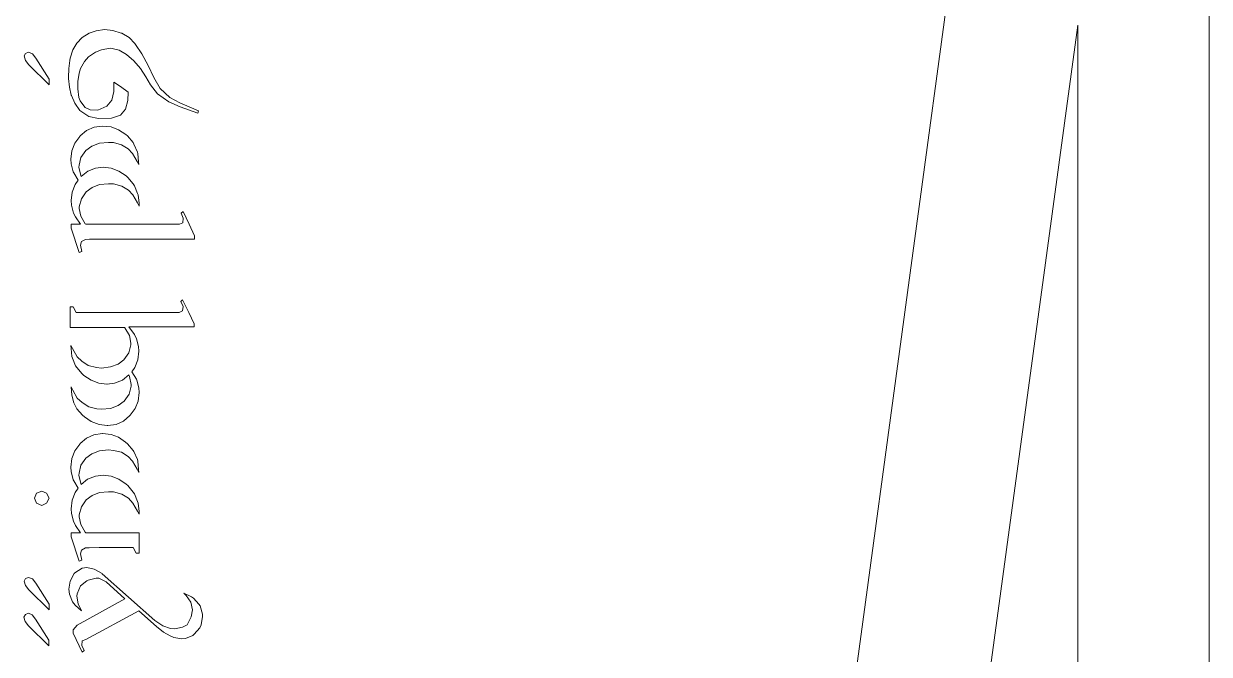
# Model space of a CAD drawing. Header units: inches. Extents: x 0.3 to 23.5, y 0.3 to 34.7.
# Drawn here: x 5.14 to 10.33, y 26.3 to 29.06 of the extents above; entities that cross this region are included whole.
import ezdxf

# ---------------------------------------------------------------- set-up
doc = ezdxf.new("R2010")
doc.units = ezdxf.units.IN
doc.header["$MEASUREMENT"] = 0
doc.layers.add('cut', color=6, linetype='Continuous', lineweight=0)

msp = doc.modelspace()

# ---------------------------------------------------------------- linework, layer by layer
at = {"layer": 'cut', "color": 6, "lineweight": 9, "true_color": 0xff00ff}
for points in [[(10.3321, 0.2941), (10.3321, 0.2941), (10.3321, 32.4849), (10.3321, 32.4849)], [(9.3931, 30.719), (9.3931, 30.719), (5.8038, 4.2305), (5.8038, 4.2305)], [(6.4233, 4.5391), (6.4233, 4.5391), (9.7566, 29.0551), (9.7566, 29.0551)], [(9.7566, 29.0551), (9.7566, 29.0551), (9.7566, 1.6539), (9.7566, 1.6539)]]:
    msp.add_open_spline(points, degree=3, dxfattribs=at)
at = {"layer": 'cut', "color": 1, "lineweight": 9, "true_color": 0xff0000}
for points in [[(5.3935, 29.0022), (5.3935, 29.0022), (5.3701, 28.9768), (5.3701, 28.9768)], [(5.4236, 29.02), (5.4236, 29.02), (5.3935, 29.0022), (5.3935, 29.0022)], [(5.4546, 29.0313), (5.4546, 29.0313), (5.4236, 29.02), (5.4236, 29.02)], [(5.4903, 29.036), (5.4903, 29.036), (5.4546, 29.0313), (5.4546, 29.0313)], [(5.527, 29.0322), (5.527, 29.0322), (5.4903, 29.036), (5.4903, 29.036)], [(5.5637, 29.021), (5.5637, 29.021), (5.527, 29.0322), (5.527, 29.0322)], [(5.5665, 29.02), (5.5665, 29.02), (5.5637, 29.021), (5.5637, 29.021)], [(5.5984, 29.0012), (5.5984, 29.0012), (5.5665, 29.02), (5.5665, 29.02)], [(5.6238, 28.9749), (5.6238, 28.9749), (5.5984, 29.0012), (5.5984, 29.0012)], [(5.1454, 28.9317), (5.1454, 28.9317), (5.1586, 28.9373), (5.1586, 28.9373)], [(5.1586, 28.9373), (5.1586, 28.9373), (5.1755, 28.9298), (5.1755, 28.9298)], [(5.3522, 28.9467), (5.3522, 28.9467), (5.3409, 28.911), (5.3409, 28.911)], [(5.3701, 28.9768), (5.3701, 28.9768), (5.3522, 28.9467), (5.3522, 28.9467)], [(5.4208, 28.9166), (5.4208, 28.9166), (5.4518, 28.9373), (5.4518, 28.9373)], [(5.4518, 28.9373), (5.4518, 28.9373), (5.4772, 28.9477), (5.4772, 28.9477)], [(5.4772, 28.9477), (5.4772, 28.9477), (5.5157, 28.9542), (5.5157, 28.9542)], [(5.5157, 28.9542), (5.5157, 28.9542), (5.5251, 28.9533), (5.5251, 28.9533)], [(5.5251, 28.9533), (5.5251, 28.9533), (5.5552, 28.9458), (5.5552, 28.9458)], [(5.5552, 28.9458), (5.5552, 28.9458), (5.5871, 28.927), (5.5871, 28.927)], [(5.6266, 28.9712), (5.6266, 28.9712), (5.6238, 28.9749), (5.6238, 28.9749)], [(5.6548, 28.9298), (5.6548, 28.9298), (5.6266, 28.9712), (5.6266, 28.9712)], [(5.1389, 28.9204), (5.1389, 28.9204), (5.1454, 28.9317), (5.1454, 28.9317)], [(5.1445, 28.9007), (5.1445, 28.9007), (5.1389, 28.9204), (5.1389, 28.9204)], [(5.1595, 28.8819), (5.1595, 28.8819), (5.1445, 28.9007), (5.1445, 28.9007)], [(5.1755, 28.9298), (5.1755, 28.9298), (5.1896, 28.911), (5.1896, 28.911)], [(5.1896, 28.911), (5.1896, 28.911), (5.2479, 28.8189), (5.2479, 28.8189)], [(5.339, 28.9007), (5.339, 28.9007), (5.3343, 28.865), (5.3343, 28.865)], [(5.3409, 28.911), (5.3409, 28.911), (5.339, 28.9007), (5.339, 28.9007)], [(5.386, 28.8659), (5.386, 28.8659), (5.4029, 28.8969), (5.4029, 28.8969)], [(5.4029, 28.8969), (5.4029, 28.8969), (5.4208, 28.9166), (5.4208, 28.9166)], [(5.5871, 28.927), (5.5871, 28.927), (5.62, 28.8988), (5.62, 28.8988)], [(5.62, 28.8988), (5.62, 28.8988), (5.6482, 28.8659), (5.6482, 28.8659)], [(5.683, 28.8781), (5.683, 28.8781), (5.6548, 28.9298), (5.6548, 28.9298)], [(5.2479, 28.7935), (5.2479, 28.7935), (5.1595, 28.8819), (5.1595, 28.8819)], [(5.3343, 28.865), (5.3343, 28.865), (5.3334, 28.8255), (5.3334, 28.8255)], [(5.3748, 28.8086), (5.3748, 28.8086), (5.3795, 28.8452), (5.3795, 28.8452)], [(5.3795, 28.8452), (5.3795, 28.8452), (5.386, 28.8659), (5.386, 28.8659)], [(5.6482, 28.8659), (5.6482, 28.8659), (5.6727, 28.8283), (5.6727, 28.8283)], [(5.7074, 28.8255), (5.7074, 28.8255), (5.683, 28.8781), (5.683, 28.8781)], [(5.2479, 28.8189), (5.2479, 28.8189), (5.2479, 28.7935), (5.2479, 28.7935)], [(5.3334, 28.8255), (5.3334, 28.8255), (5.3334, 28.8217), (5.3334, 28.8217)], [(5.3334, 28.8217), (5.3334, 28.8217), (5.3372, 28.7832), (5.3372, 28.7832)], [(5.3372, 28.7832), (5.3372, 28.7832), (5.3456, 28.7484), (5.3456, 28.7484)], [(5.3738, 28.7757), (5.3738, 28.7757), (5.3748, 28.8086), (5.3748, 28.8086)], [(5.5608, 28.787), (5.5608, 28.787), (5.5317, 28.8058), (5.5317, 28.8058)], [(5.5317, 28.8058), (5.5317, 28.8058), (5.5317, 28.7653), (5.5317, 28.7653)], [(5.5947, 28.7625), (5.5947, 28.7625), (5.5608, 28.787), (5.5608, 28.787)], [(5.6727, 28.8283), (5.6727, 28.8283), (5.6924, 28.7945), (5.6924, 28.7945)], [(5.6924, 28.7945), (5.6924, 28.7945), (5.7234, 28.7541), (5.7234, 28.7541)], [(5.7356, 28.7785), (5.7356, 28.7785), (5.7074, 28.8255), (5.7074, 28.8255)], [(5.3456, 28.7484), (5.3456, 28.7484), (5.3466, 28.7465), (5.3466, 28.7465)], [(5.3466, 28.7465), (5.3466, 28.7465), (5.3616, 28.7137), (5.3616, 28.7137)], [(5.3785, 28.7381), (5.3785, 28.7381), (5.3738, 28.7757), (5.3738, 28.7757)], [(5.3842, 28.724), (5.3842, 28.724), (5.3785, 28.7381), (5.3785, 28.7381)], [(5.5317, 28.7653), (5.5317, 28.7653), (5.5232, 28.7268), (5.5232, 28.7268)], [(5.5928, 28.7249), (5.5928, 28.7249), (5.5947, 28.7625), (5.5947, 28.7625)], [(5.7234, 28.7541), (5.7234, 28.7541), (5.7723, 28.7193), (5.7723, 28.7193)], [(5.7779, 28.739), (5.7779, 28.739), (5.7356, 28.7785), (5.7356, 28.7785)], [(5.8212, 28.7146), (5.8212, 28.7146), (5.7779, 28.739), (5.7779, 28.739)], [(5.3616, 28.7137), (5.3616, 28.7137), (5.3832, 28.6808), (5.3832, 28.6808)], [(5.3832, 28.6808), (5.3832, 28.6808), (5.4217, 28.6554), (5.4217, 28.6554)], [(5.3954, 28.7071), (5.3954, 28.7071), (5.3842, 28.724), (5.3842, 28.724)], [(5.4058, 28.6939), (5.4058, 28.6939), (5.3954, 28.7071), (5.3954, 28.7071)], [(5.4283, 28.6836), (5.4283, 28.6836), (5.4058, 28.6939), (5.4058, 28.6939)], [(5.4622, 28.6826), (5.4622, 28.6826), (5.4283, 28.6836), (5.4283, 28.6836)], [(5.5007, 28.7005), (5.5007, 28.7005), (5.4622, 28.6826), (5.4622, 28.6826)], [(5.5232, 28.7268), (5.5232, 28.7268), (5.5007, 28.7005), (5.5007, 28.7005)], [(5.5608, 28.661), (5.5608, 28.661), (5.5824, 28.6873), (5.5824, 28.6873)], [(5.5824, 28.6873), (5.5824, 28.6873), (5.5928, 28.7249), (5.5928, 28.7249)], [(5.7723, 28.7193), (5.7723, 28.7193), (5.823, 28.6977), (5.823, 28.6977)], [(5.9029, 28.6798), (5.9029, 28.6798), (5.8212, 28.7146), (5.8212, 28.7146)], [(5.823, 28.6977), (5.823, 28.6977), (5.9001, 28.6704), (5.9001, 28.6704)], [(5.9001, 28.6704), (5.9001, 28.6704), (5.9029, 28.6798), (5.9029, 28.6798)], [(5.4217, 28.6554), (5.4217, 28.6554), (5.464, 28.646), (5.464, 28.646)], [(5.464, 28.646), (5.464, 28.646), (5.5214, 28.6479), (5.5214, 28.6479)], [(5.5214, 28.6479), (5.5214, 28.6479), (5.5608, 28.661), (5.5608, 28.661)], [(5.4123, 28.5943), (5.4123, 28.5943), (5.3842, 28.5699), (5.3842, 28.5699)], [(5.4452, 28.6084), (5.4452, 28.6084), (5.4123, 28.5943), (5.4123, 28.5943)], [(5.4819, 28.6131), (5.4819, 28.6131), (5.4452, 28.6084), (5.4452, 28.6084)], [(5.4828, 28.6131), (5.4828, 28.6131), (5.4819, 28.6131), (5.4819, 28.6131)], [(5.5195, 28.6093), (5.5195, 28.6093), (5.4828, 28.6131), (5.4828, 28.6131)], [(5.5524, 28.5971), (5.5524, 28.5971), (5.5195, 28.6093), (5.5195, 28.6093)], [(5.5843, 28.5764), (5.5843, 28.5764), (5.5524, 28.5971), (5.5524, 28.5971)], [(5.5918, 28.5699), (5.5918, 28.5699), (5.5843, 28.5764), (5.5843, 28.5764)], [(5.3607, 28.5379), (5.3607, 28.5379), (5.3484, 28.505), (5.3484, 28.505)], [(5.3823, 28.568), (5.3823, 28.568), (5.3607, 28.5379), (5.3607, 28.5379)], [(5.3842, 28.5699), (5.3842, 28.5699), (5.3823, 28.568), (5.3823, 28.568)], [(5.4095, 28.506), (5.4095, 28.506), (5.4349, 28.5248), (5.4349, 28.5248)], [(5.4349, 28.5248), (5.4349, 28.5248), (5.4687, 28.5379), (5.4687, 28.5379)], [(5.4687, 28.5379), (5.4687, 28.5379), (5.5082, 28.5417), (5.5082, 28.5417)], [(5.5082, 28.5417), (5.5082, 28.5417), (5.5298, 28.5407), (5.5298, 28.5407)], [(5.5298, 28.5407), (5.5298, 28.5407), (5.5655, 28.5313), (5.5655, 28.5313)], [(5.5655, 28.5313), (5.5655, 28.5313), (5.5947, 28.5135), (5.5947, 28.5135)], [(5.6163, 28.5407), (5.6163, 28.5407), (5.5918, 28.5699), (5.5918, 28.5699)], [(5.62, 28.5332), (5.62, 28.5332), (5.6163, 28.5407), (5.6163, 28.5407)], [(5.6351, 28.4994), (5.6351, 28.4994), (5.62, 28.5332), (5.62, 28.5332)], [(5.3484, 28.505), (5.3484, 28.505), (5.3437, 28.4674), (5.3437, 28.4674)], [(5.3795, 28.4411), (5.3795, 28.4411), (5.3879, 28.4759), (5.3879, 28.4759)], [(5.3879, 28.4759), (5.3879, 28.4759), (5.4095, 28.506), (5.4095, 28.506)], [(5.5947, 28.5135), (5.5947, 28.5135), (5.6144, 28.4928), (5.6144, 28.4928)], [(5.6144, 28.4928), (5.6144, 28.4928), (5.6341, 28.458), (5.6341, 28.458)], [(5.637, 28.4928), (5.637, 28.4928), (5.6351, 28.4994), (5.6351, 28.4994)], [(5.6407, 28.4561), (5.6407, 28.4561), (5.637, 28.4928), (5.637, 28.4928)], [(5.3437, 28.4674), (5.3437, 28.4674), (5.3456, 28.4477), (5.3456, 28.4477)], [(5.3456, 28.4477), (5.3456, 28.4477), (5.3541, 28.4129), (5.3541, 28.4129)], [(5.3785, 28.4327), (5.3785, 28.4327), (5.3795, 28.4411), (5.3795, 28.4411)], [(5.387, 28.3969), (5.387, 28.3969), (5.3785, 28.4327), (5.3785, 28.4327)], [(5.4509, 28.4289), (5.4509, 28.4289), (5.418, 28.4148), (5.418, 28.4148)], [(5.4847, 28.4327), (5.4847, 28.4327), (5.4509, 28.4289), (5.4509, 28.4289)], [(5.5204, 28.428), (5.5204, 28.428), (5.4847, 28.4327), (5.4847, 28.4327)], [(5.5543, 28.4157), (5.5543, 28.4157), (5.5204, 28.428), (5.5204, 28.428)], [(5.6341, 28.458), (5.6341, 28.458), (5.6417, 28.4449), (5.6417, 28.4449)], [(5.6417, 28.4449), (5.6417, 28.4449), (5.6407, 28.4561), (5.6407, 28.4561)], [(5.3541, 28.4129), (5.3541, 28.4129), (5.356, 28.4082), (5.356, 28.4082)], [(5.356, 28.4082), (5.356, 28.4082), (5.3757, 28.3763), (5.3757, 28.3763)], [(5.3757, 28.3763), (5.3757, 28.3763), (5.3625, 28.3575), (5.3625, 28.3575)], [(5.3888, 28.3922), (5.3888, 28.3922), (5.387, 28.3969), (5.387, 28.3969)], [(5.418, 28.4148), (5.418, 28.4148), (5.3888, 28.3922), (5.3888, 28.3922)], [(5.5853, 28.3951), (5.5853, 28.3951), (5.5543, 28.4157), (5.5543, 28.4157)], [(5.5928, 28.3875), (5.5928, 28.3875), (5.5853, 28.3951), (5.5853, 28.3951)], [(5.6172, 28.3593), (5.6172, 28.3593), (5.5928, 28.3875), (5.5928, 28.3875)], [(5.3494, 28.3236), (5.3494, 28.3236), (5.3456, 28.287), (5.3456, 28.287)], [(5.3625, 28.3575), (5.3625, 28.3575), (5.3494, 28.3236), (5.3494, 28.3236)], [(5.3898, 28.2945), (5.3898, 28.2945), (5.4105, 28.3246), (5.4105, 28.3246)], [(5.4105, 28.3246), (5.4105, 28.3246), (5.4368, 28.3434), (5.4368, 28.3434)], [(5.4368, 28.3434), (5.4368, 28.3434), (5.4697, 28.3565), (5.4697, 28.3565)], [(5.4697, 28.3565), (5.4697, 28.3565), (5.5091, 28.3603), (5.5091, 28.3603)], [(5.5091, 28.3603), (5.5091, 28.3603), (5.5308, 28.3593), (5.5308, 28.3593)], [(5.5308, 28.3593), (5.5308, 28.3593), (5.5665, 28.3499), (5.5665, 28.3499)], [(5.5665, 28.3499), (5.5665, 28.3499), (5.5956, 28.3321), (5.5956, 28.3321)], [(5.5956, 28.3321), (5.5956, 28.3321), (5.6153, 28.3114), (5.6153, 28.3114)], [(5.6219, 28.3518), (5.6219, 28.3518), (5.6172, 28.3593), (5.6172, 28.3593)], [(5.636, 28.3171), (5.636, 28.3171), (5.6219, 28.3518), (5.6219, 28.3518)], [(5.6379, 28.3114), (5.6379, 28.3114), (5.636, 28.3171), (5.636, 28.3171)], [(5.3456, 28.287), (5.3456, 28.287), (5.3466, 28.2663), (5.3466, 28.2663)], [(5.3466, 28.2663), (5.3466, 28.2663), (5.355, 28.2315), (5.355, 28.2315)], [(5.3804, 28.2597), (5.3804, 28.2597), (5.3898, 28.2945), (5.3898, 28.2945)], [(5.6153, 28.3114), (5.6153, 28.3114), (5.6351, 28.2766), (5.6351, 28.2766)], [(5.6351, 28.2766), (5.6351, 28.2766), (5.6426, 28.2625), (5.6426, 28.2625)], [(5.6426, 28.2748), (5.6426, 28.2748), (5.6379, 28.3114), (5.6379, 28.3114)], [(5.6426, 28.2625), (5.6426, 28.2625), (5.6426, 28.2748), (5.6426, 28.2748)], [(5.355, 28.2315), (5.355, 28.2315), (5.3635, 28.2146), (5.3635, 28.2146)], [(5.3635, 28.2146), (5.3635, 28.2146), (5.386, 28.1827), (5.386, 28.1827)], [(5.3804, 28.2513), (5.3804, 28.2513), (5.3804, 28.2597), (5.3804, 28.2597)], [(5.387, 28.2174), (5.387, 28.2174), (5.3804, 28.2513), (5.3804, 28.2513)], [(5.4067, 28.1845), (5.4067, 28.1845), (5.387, 28.2174), (5.387, 28.2174)], [(5.8353, 28.2381), (5.8353, 28.2381), (5.8268, 28.2306), (5.8268, 28.2306)], [(5.8268, 28.2306), (5.8268, 28.2306), (5.8362, 28.2099), (5.8362, 28.2099)], [(5.8362, 28.2099), (5.8362, 28.2099), (5.8343, 28.1892), (5.8343, 28.1892)], [(5.8625, 28.1827), (5.8625, 28.1827), (5.8353, 28.2381), (5.8353, 28.2381)], [(5.3456, 28.1827), (5.3456, 28.1827), (5.3456, 28.1648), (5.3456, 28.1648)], [(5.386, 28.1827), (5.386, 28.1827), (5.3456, 28.1827), (5.3456, 28.1827)], [(5.3456, 28.1648), (5.3456, 28.1648), (5.3804, 28.0586), (5.3804, 28.0586)], [(5.4086, 28.1827), (5.4086, 28.1827), (5.4067, 28.1845), (5.4067, 28.1845)], [(5.7939, 28.1827), (5.7939, 28.1827), (5.4086, 28.1827), (5.4086, 28.1827)], [(5.8193, 28.1836), (5.8193, 28.1836), (5.7939, 28.1827), (5.7939, 28.1827)], [(5.8343, 28.1892), (5.8343, 28.1892), (5.8193, 28.1836), (5.8193, 28.1836)], [(5.886, 28.1319), (5.886, 28.1319), (5.8625, 28.1827), (5.8625, 28.1827)], [(5.386, 28.0906), (5.386, 28.0906), (5.3907, 28.1075), (5.3907, 28.1075)], [(5.3907, 28.1075), (5.3907, 28.1075), (5.4076, 28.1159), (5.4076, 28.1159)], [(5.4076, 28.1159), (5.4076, 28.1159), (5.4255, 28.1169), (5.4255, 28.1169)], [(5.4255, 28.1169), (5.4255, 28.1169), (5.4669, 28.1178), (5.4669, 28.1178)], [(5.4669, 28.1178), (5.4669, 28.1178), (5.886, 28.1178), (5.886, 28.1178)], [(5.886, 28.1178), (5.886, 28.1178), (5.886, 28.1319), (5.886, 28.1319)], [(5.3804, 28.0586), (5.3804, 28.0586), (5.3917, 28.0633), (5.3917, 28.0633)], [(5.3917, 28.0633), (5.3917, 28.0633), (5.386, 28.0906), (5.386, 28.0906)], [(5.8334, 27.8519), (5.8334, 27.8519), (5.8249, 27.8443), (5.8249, 27.8443)], [(5.8606, 27.7964), (5.8606, 27.7964), (5.8334, 27.8519), (5.8334, 27.8519)], [(5.3409, 27.8208), (5.3409, 27.8208), (5.3409, 27.7306), (5.3409, 27.7306)], [(5.3531, 27.8208), (5.3531, 27.8208), (5.3409, 27.8208), (5.3409, 27.8208)], [(5.3672, 27.7964), (5.3672, 27.7964), (5.3531, 27.8208), (5.3531, 27.8208)], [(5.7901, 27.7964), (5.7901, 27.7964), (5.3672, 27.7964), (5.3672, 27.7964)], [(5.8183, 27.7964), (5.8183, 27.7964), (5.7901, 27.7964), (5.7901, 27.7964)], [(5.8324, 27.803), (5.8324, 27.803), (5.8183, 27.7964), (5.8183, 27.7964)], [(5.8249, 27.8443), (5.8249, 27.8443), (5.8353, 27.8227), (5.8353, 27.8227)], [(5.8353, 27.8227), (5.8353, 27.8227), (5.8324, 27.803), (5.8324, 27.803)], [(5.8841, 27.7466), (5.8841, 27.7466), (5.8606, 27.7964), (5.8606, 27.7964)], [(5.8841, 27.7325), (5.8841, 27.7325), (5.8841, 27.7466), (5.8841, 27.7466)], [(5.3409, 27.7306), (5.3409, 27.7306), (5.5787, 27.7306), (5.5787, 27.7306)], [(5.5787, 27.7306), (5.5787, 27.7306), (5.5806, 27.7278), (5.5806, 27.7278)], [(5.5806, 27.7278), (5.5806, 27.7278), (5.6003, 27.6949), (5.6003, 27.6949)], [(5.6219, 27.6996), (5.6219, 27.6996), (5.5975, 27.7325), (5.5975, 27.7325)], [(5.5975, 27.7325), (5.5975, 27.7325), (5.8841, 27.7325), (5.8841, 27.7325)], [(5.6003, 27.6949), (5.6003, 27.6949), (5.6069, 27.6611), (5.6069, 27.6611)], [(5.6313, 27.6808), (5.6313, 27.6808), (5.6219, 27.6996), (5.6219, 27.6996)], [(5.3437, 27.6507), (5.3437, 27.6507), (5.3447, 27.6385), (5.3447, 27.6385)], [(5.3513, 27.6376), (5.3513, 27.6376), (5.3437, 27.6507), (5.3437, 27.6507)], [(5.3447, 27.6385), (5.3447, 27.6385), (5.3484, 27.6028), (5.3484, 27.6028)], [(5.6069, 27.6536), (5.6069, 27.6536), (5.5975, 27.6188), (5.5975, 27.6188)], [(5.6069, 27.6611), (5.6069, 27.6611), (5.6069, 27.6536), (5.6069, 27.6536)], [(5.6407, 27.646), (5.6407, 27.646), (5.6313, 27.6808), (5.6313, 27.6808)], [(5.6417, 27.6263), (5.6417, 27.6263), (5.6407, 27.646), (5.6407, 27.646)], [(5.3484, 27.6028), (5.3484, 27.6028), (5.3503, 27.5953), (5.3503, 27.5953)], [(5.3503, 27.5953), (5.3503, 27.5953), (5.3644, 27.5615), (5.3644, 27.5615)], [(5.371, 27.6019), (5.371, 27.6019), (5.3513, 27.6376), (5.3513, 27.6376)], [(5.3917, 27.5821), (5.3917, 27.5821), (5.371, 27.6019), (5.371, 27.6019)], [(5.5759, 27.5887), (5.5759, 27.5887), (5.5505, 27.569), (5.5505, 27.569)], [(5.5975, 27.6188), (5.5975, 27.6188), (5.5759, 27.5887), (5.5759, 27.5887)], [(5.6238, 27.5549), (5.6238, 27.5549), (5.637, 27.5887), (5.637, 27.5887)], [(5.637, 27.5887), (5.637, 27.5887), (5.6417, 27.6263), (5.6417, 27.6263)], [(5.3644, 27.5615), (5.3644, 27.5615), (5.3691, 27.5549), (5.3691, 27.5549)], [(5.3691, 27.5549), (5.3691, 27.5549), (5.3935, 27.5267), (5.3935, 27.5267)], [(5.4199, 27.5633), (5.4199, 27.5633), (5.3917, 27.5821), (5.3917, 27.5821)], [(5.4556, 27.5539), (5.4556, 27.5539), (5.4199, 27.5633), (5.4199, 27.5633)], [(5.4772, 27.5521), (5.4772, 27.5521), (5.4556, 27.5539), (5.4556, 27.5539)], [(5.5167, 27.5568), (5.5167, 27.5568), (5.4772, 27.5521), (5.4772, 27.5521)], [(5.5505, 27.569), (5.5505, 27.569), (5.5167, 27.5568), (5.5167, 27.5568)], [(5.6106, 27.5361), (5.6106, 27.5361), (5.6238, 27.5549), (5.6238, 27.5549)], [(5.6313, 27.5032), (5.6313, 27.5032), (5.6106, 27.5361), (5.6106, 27.5361)], [(5.3935, 27.5267), (5.3935, 27.5267), (5.4011, 27.5192), (5.4011, 27.5192)], [(5.4011, 27.5192), (5.4011, 27.5192), (5.4321, 27.4985), (5.4321, 27.4985)], [(5.4321, 27.4985), (5.4321, 27.4985), (5.4659, 27.4853), (5.4659, 27.4853)], [(5.4659, 27.4853), (5.4659, 27.4853), (5.5016, 27.4816), (5.5016, 27.4816)], [(5.5026, 27.4816), (5.5026, 27.4816), (5.5355, 27.4853), (5.5355, 27.4853)], [(5.5355, 27.4853), (5.5355, 27.4853), (5.5693, 27.4985), (5.5693, 27.4985)], [(5.5693, 27.4985), (5.5693, 27.4985), (5.5975, 27.522), (5.5975, 27.522)], [(5.5975, 27.522), (5.5975, 27.522), (5.6003, 27.5154), (5.6003, 27.5154)], [(5.6003, 27.5154), (5.6003, 27.5154), (5.6078, 27.4797), (5.6078, 27.4797)], [(5.6323, 27.4994), (5.6323, 27.4994), (5.6313, 27.5032), (5.6313, 27.5032)], [(5.6417, 27.4647), (5.6417, 27.4647), (5.6323, 27.4994), (5.6323, 27.4994)], [(5.3456, 27.4694), (5.3456, 27.4694), (5.3475, 27.4327), (5.3475, 27.4327)], [(5.3522, 27.4553), (5.3522, 27.4553), (5.3456, 27.4694), (5.3456, 27.4694)], [(5.3475, 27.4327), (5.3475, 27.4327), (5.3569, 27.3989), (5.3569, 27.3989)], [(5.3719, 27.4205), (5.3719, 27.4205), (5.3522, 27.4553), (5.3522, 27.4553)], [(5.5016, 27.4816), (5.5016, 27.4816), (5.5026, 27.4816), (5.5026, 27.4816)], [(5.5984, 27.4374), (5.5984, 27.4374), (5.5768, 27.4073), (5.5768, 27.4073)], [(5.6078, 27.4722), (5.6078, 27.4722), (5.5984, 27.4374), (5.5984, 27.4374)], [(5.6078, 27.4797), (5.6078, 27.4797), (5.6078, 27.4722), (5.6078, 27.4722)], [(5.6379, 27.4073), (5.6379, 27.4073), (5.6426, 27.4449), (5.6426, 27.4449)], [(5.6426, 27.4449), (5.6426, 27.4449), (5.6417, 27.4647), (5.6417, 27.4647)], [(5.3569, 27.3989), (5.3569, 27.3989), (5.3701, 27.3735), (5.3701, 27.3735)], [(5.3926, 27.4008), (5.3926, 27.4008), (5.3719, 27.4205), (5.3719, 27.4205)], [(5.4217, 27.382), (5.4217, 27.382), (5.3926, 27.4008), (5.3926, 27.4008)], [(5.4575, 27.3726), (5.4575, 27.3726), (5.4217, 27.382), (5.4217, 27.382)], [(5.5514, 27.3876), (5.5514, 27.3876), (5.5176, 27.3754), (5.5176, 27.3754)], [(5.5768, 27.4073), (5.5768, 27.4073), (5.5514, 27.3876), (5.5514, 27.3876)], [(5.6257, 27.3744), (5.6257, 27.3744), (5.6379, 27.4073), (5.6379, 27.4073)], [(5.3701, 27.3735), (5.3701, 27.3735), (5.3945, 27.3453), (5.3945, 27.3453)], [(5.3945, 27.3453), (5.3945, 27.3453), (5.4029, 27.3378), (5.4029, 27.3378)], [(5.4029, 27.3378), (5.4029, 27.3378), (5.433, 27.3171), (5.433, 27.3171)], [(5.4781, 27.3716), (5.4781, 27.3716), (5.4575, 27.3726), (5.4575, 27.3726)], [(5.5176, 27.3754), (5.5176, 27.3754), (5.4781, 27.3716), (5.4781, 27.3716)], [(5.574, 27.3199), (5.574, 27.3199), (5.6022, 27.3434), (5.6022, 27.3434)], [(5.6022, 27.3434), (5.6022, 27.3434), (5.6031, 27.3453), (5.6031, 27.3453)], [(5.6031, 27.3453), (5.6031, 27.3453), (5.6257, 27.3744), (5.6257, 27.3744)], [(5.433, 27.3171), (5.433, 27.3171), (5.4669, 27.304), (5.4669, 27.304)], [(5.4669, 27.304), (5.4669, 27.304), (5.5026, 27.3002), (5.5026, 27.3002)], [(5.5026, 27.3002), (5.5026, 27.3002), (5.5035, 27.3002), (5.5035, 27.3002)], [(5.5035, 27.3002), (5.5035, 27.3002), (5.5054, 27.3002), (5.5054, 27.3002)], [(5.5054, 27.3002), (5.5054, 27.3002), (5.542, 27.3049), (5.542, 27.3049)], [(5.542, 27.3049), (5.542, 27.3049), (5.574, 27.3199), (5.574, 27.3199)], [(5.4123, 27.2447), (5.4123, 27.2447), (5.3842, 27.2213), (5.3842, 27.2213)], [(5.4443, 27.2598), (5.4443, 27.2598), (5.4123, 27.2447), (5.4123, 27.2447)], [(5.481, 27.2645), (5.481, 27.2645), (5.4443, 27.2598), (5.4443, 27.2598)], [(5.4828, 27.2645), (5.4828, 27.2645), (5.481, 27.2645), (5.481, 27.2645)], [(5.5195, 27.2607), (5.5195, 27.2607), (5.4828, 27.2645), (5.4828, 27.2645)], [(5.5524, 27.2485), (5.5524, 27.2485), (5.5195, 27.2607), (5.5195, 27.2607)], [(5.5834, 27.2278), (5.5834, 27.2278), (5.5524, 27.2485), (5.5524, 27.2485)], [(5.5918, 27.2203), (5.5918, 27.2203), (5.5834, 27.2278), (5.5834, 27.2278)], [(5.3607, 27.1884), (5.3607, 27.1884), (5.3484, 27.1555), (5.3484, 27.1555)], [(5.3823, 27.2184), (5.3823, 27.2184), (5.3607, 27.1884), (5.3607, 27.1884)], [(5.3842, 27.2213), (5.3842, 27.2213), (5.3823, 27.2184), (5.3823, 27.2184)], [(5.4095, 27.1564), (5.4095, 27.1564), (5.4349, 27.1761), (5.4349, 27.1761)], [(5.4349, 27.1761), (5.4349, 27.1761), (5.4687, 27.1884), (5.4687, 27.1884)], [(5.4687, 27.1884), (5.4687, 27.1884), (5.5082, 27.1931), (5.5082, 27.1931)], [(5.5082, 27.1931), (5.5082, 27.1931), (5.5298, 27.1912), (5.5298, 27.1912)], [(5.5298, 27.1912), (5.5298, 27.1912), (5.5655, 27.1827), (5.5655, 27.1827)], [(5.5655, 27.1827), (5.5655, 27.1827), (5.5947, 27.1639), (5.5947, 27.1639)], [(5.6163, 27.1912), (5.6163, 27.1912), (5.5918, 27.2203), (5.5918, 27.2203)], [(5.62, 27.1855), (5.62, 27.1855), (5.6163, 27.1912), (5.6163, 27.1912)], [(5.6351, 27.1508), (5.6351, 27.1508), (5.62, 27.1855), (5.62, 27.1855)], [(5.3484, 27.1555), (5.3484, 27.1555), (5.3437, 27.1179), (5.3437, 27.1179)], [(5.3795, 27.0916), (5.3795, 27.0916), (5.3879, 27.1263), (5.3879, 27.1263)], [(5.3879, 27.1263), (5.3879, 27.1263), (5.4095, 27.1564), (5.4095, 27.1564)], [(5.5947, 27.1639), (5.5947, 27.1639), (5.6144, 27.1432), (5.6144, 27.1432)], [(5.6144, 27.1432), (5.6144, 27.1432), (5.6341, 27.1085), (5.6341, 27.1085)], [(5.637, 27.1432), (5.637, 27.1432), (5.6351, 27.1508), (5.6351, 27.1508)], [(5.6407, 27.1066), (5.6407, 27.1066), (5.637, 27.1432), (5.637, 27.1432)], [(5.3437, 27.1179), (5.3437, 27.1179), (5.3456, 27.0981), (5.3456, 27.0981)], [(5.3456, 27.0981), (5.3456, 27.0981), (5.3541, 27.0624), (5.3541, 27.0624)], [(5.3785, 27.0831), (5.3785, 27.0831), (5.3795, 27.0916), (5.3795, 27.0916)], [(5.387, 27.0464), (5.387, 27.0464), (5.3785, 27.0831), (5.3785, 27.0831)], [(5.4509, 27.0775), (5.4509, 27.0775), (5.417, 27.0643), (5.417, 27.0643)], [(5.4847, 27.0822), (5.4847, 27.0822), (5.4509, 27.0775), (5.4509, 27.0775)], [(5.5204, 27.0775), (5.5204, 27.0775), (5.4847, 27.0822), (5.4847, 27.0822)], [(5.5543, 27.0652), (5.5543, 27.0652), (5.5204, 27.0775), (5.5204, 27.0775)], [(5.6341, 27.1085), (5.6341, 27.1085), (5.6417, 27.0944), (5.6417, 27.0944)], [(5.6417, 27.0944), (5.6417, 27.0944), (5.6407, 27.1066), (5.6407, 27.1066)], [(5.3541, 27.0624), (5.3541, 27.0624), (5.3569, 27.0577), (5.3569, 27.0577)], [(5.3569, 27.0577), (5.3569, 27.0577), (5.3757, 27.0258), (5.3757, 27.0258)], [(5.3757, 27.0258), (5.3757, 27.0258), (5.3625, 27.006), (5.3625, 27.006)], [(5.3888, 27.0418), (5.3888, 27.0418), (5.387, 27.0464), (5.387, 27.0464)], [(5.417, 27.0643), (5.417, 27.0643), (5.3888, 27.0418), (5.3888, 27.0418)], [(5.5853, 27.0436), (5.5853, 27.0436), (5.5543, 27.0652), (5.5543, 27.0652)], [(5.5928, 27.037), (5.5928, 27.037), (5.5853, 27.0436), (5.5853, 27.0436)], [(5.6172, 27.0079), (5.6172, 27.0079), (5.5928, 27.037), (5.5928, 27.037)], [(5.184, 26.9816), (5.184, 26.9816), (5.1934, 27.0042), (5.1934, 27.0042)], [(5.1934, 26.959), (5.1934, 26.959), (5.184, 26.9816), (5.184, 26.9816)], [(5.1934, 27.0042), (5.1934, 27.0042), (5.2159, 27.0126), (5.2159, 27.0126)], [(5.2159, 27.0126), (5.2159, 27.0126), (5.2375, 27.0042), (5.2375, 27.0042)], [(5.2375, 27.0042), (5.2375, 27.0042), (5.2479, 26.9816), (5.2479, 26.9816)], [(5.2479, 26.9816), (5.2479, 26.9816), (5.2375, 26.96), (5.2375, 26.96)], [(5.3494, 26.9731), (5.3494, 26.9731), (5.3456, 26.9355), (5.3456, 26.9355)], [(5.3625, 27.006), (5.3625, 27.006), (5.3494, 26.9731), (5.3494, 26.9731)], [(5.3898, 26.944), (5.3898, 26.944), (5.4105, 26.9741), (5.4105, 26.9741)], [(5.4105, 26.9741), (5.4105, 26.9741), (5.4368, 26.9929), (5.4368, 26.9929)], [(5.4368, 26.9929), (5.4368, 26.9929), (5.4697, 27.006), (5.4697, 27.006)], [(5.4697, 27.006), (5.4697, 27.006), (5.5091, 27.0098), (5.5091, 27.0098)], [(5.5091, 27.0098), (5.5091, 27.0098), (5.5308, 27.0089), (5.5308, 27.0089)], [(5.5308, 27.0089), (5.5308, 27.0089), (5.5665, 26.9995), (5.5665, 26.9995)], [(5.5665, 26.9995), (5.5665, 26.9995), (5.5956, 26.9816), (5.5956, 26.9816)], [(5.5956, 26.9816), (5.5956, 26.9816), (5.6153, 26.96), (5.6153, 26.96)], [(5.6219, 27.0013), (5.6219, 27.0013), (5.6172, 27.0079), (5.6172, 27.0079)], [(5.636, 26.9666), (5.636, 26.9666), (5.6219, 27.0013), (5.6219, 27.0013)], [(5.6379, 26.96), (5.6379, 26.96), (5.636, 26.9666), (5.636, 26.9666)], [(5.2159, 26.9496), (5.2159, 26.9496), (5.1934, 26.959), (5.1934, 26.959)], [(5.2375, 26.96), (5.2375, 26.96), (5.2159, 26.9496), (5.2159, 26.9496)], [(5.3456, 26.9355), (5.3456, 26.9355), (5.3466, 26.9149), (5.3466, 26.9149)], [(5.3466, 26.9149), (5.3466, 26.9149), (5.355, 26.8801), (5.355, 26.8801)], [(5.3804, 26.9092), (5.3804, 26.9092), (5.3898, 26.944), (5.3898, 26.944)], [(5.6153, 26.96), (5.6153, 26.96), (5.6351, 26.9252), (5.6351, 26.9252)], [(5.6351, 26.9252), (5.6351, 26.9252), (5.6426, 26.9111), (5.6426, 26.9111)], [(5.6426, 26.9233), (5.6426, 26.9233), (5.6379, 26.96), (5.6379, 26.96)], [(5.6426, 26.9111), (5.6426, 26.9111), (5.6426, 26.9233), (5.6426, 26.9233)], [(5.355, 26.8801), (5.355, 26.8801), (5.3644, 26.8622), (5.3644, 26.8622)], [(5.3644, 26.8622), (5.3644, 26.8622), (5.386, 26.8303), (5.386, 26.8303)], [(5.3804, 26.8998), (5.3804, 26.8998), (5.3804, 26.9092), (5.3804, 26.9092)], [(5.387, 26.866), (5.387, 26.866), (5.3804, 26.8998), (5.3804, 26.8998)], [(5.4067, 26.8331), (5.4067, 26.8331), (5.387, 26.866), (5.387, 26.866)], [(5.3456, 26.8303), (5.3456, 26.8303), (5.3456, 26.8124), (5.3456, 26.8124)], [(5.386, 26.8303), (5.386, 26.8303), (5.3456, 26.8303), (5.3456, 26.8303)], [(5.3456, 26.8124), (5.3456, 26.8124), (5.3804, 26.7053), (5.3804, 26.7053)], [(5.4086, 26.8303), (5.4086, 26.8303), (5.4067, 26.8331), (5.4067, 26.8331)], [(5.6426, 26.8303), (5.6426, 26.8303), (5.4086, 26.8303), (5.4086, 26.8303)], [(5.6426, 26.7401), (5.6426, 26.7401), (5.6426, 26.8303), (5.6426, 26.8303)], [(5.3907, 26.7542), (5.3907, 26.7542), (5.4076, 26.7636), (5.4076, 26.7636)], [(5.4076, 26.7636), (5.4076, 26.7636), (5.4236, 26.7645), (5.4236, 26.7645)], [(5.4236, 26.7645), (5.4236, 26.7645), (5.4669, 26.7654), (5.4669, 26.7654)], [(5.4669, 26.7654), (5.4669, 26.7654), (5.6163, 26.7654), (5.6163, 26.7654)], [(5.6163, 26.7654), (5.6163, 26.7654), (5.6304, 26.7401), (5.6304, 26.7401)], [(5.3804, 26.7053), (5.3804, 26.7053), (5.3917, 26.71), (5.3917, 26.71)], [(5.386, 26.7382), (5.386, 26.7382), (5.3907, 26.7542), (5.3907, 26.7542)], [(5.3917, 26.71), (5.3917, 26.71), (5.386, 26.7382), (5.386, 26.7382)], [(5.6304, 26.7401), (5.6304, 26.7401), (5.6426, 26.7401), (5.6426, 26.7401)], [(5.3616, 26.6546), (5.3616, 26.6546), (5.3588, 26.6508), (5.3588, 26.6508)], [(5.3926, 26.6743), (5.3926, 26.6743), (5.3616, 26.6546), (5.3616, 26.6546)], [(5.4133, 26.678), (5.4133, 26.678), (5.3926, 26.6743), (5.3926, 26.6743)], [(5.4452, 26.6705), (5.4452, 26.6705), (5.4133, 26.678), (5.4133, 26.678)], [(5.481, 26.6508), (5.481, 26.6508), (5.4452, 26.6705), (5.4452, 26.6705)], [(5.1389, 26.6179), (5.1389, 26.6179), (5.1454, 26.6292), (5.1454, 26.6292)], [(5.1445, 26.5982), (5.1445, 26.5982), (5.1389, 26.6179), (5.1389, 26.6179)], [(5.1454, 26.6292), (5.1454, 26.6292), (5.1586, 26.6339), (5.1586, 26.6339)], [(5.1586, 26.6339), (5.1586, 26.6339), (5.1755, 26.6273), (5.1755, 26.6273)], [(5.1755, 26.6273), (5.1755, 26.6273), (5.1896, 26.6085), (5.1896, 26.6085)], [(5.1896, 26.6085), (5.1896, 26.6085), (5.2479, 26.5173), (5.2479, 26.5173)], [(5.3409, 26.617), (5.3409, 26.617), (5.3353, 26.5822), (5.3353, 26.5822)], [(5.3588, 26.6508), (5.3588, 26.6508), (5.3409, 26.617), (5.3409, 26.617)], [(5.3851, 26.5972), (5.3851, 26.5972), (5.4133, 26.6198), (5.4133, 26.6198)], [(5.4133, 26.6198), (5.4133, 26.6198), (5.4189, 26.6226), (5.4189, 26.6226)], [(5.4189, 26.6226), (5.4189, 26.6226), (5.4546, 26.6311), (5.4546, 26.6311)], [(5.4546, 26.6311), (5.4546, 26.6311), (5.4659, 26.6301), (5.4659, 26.6301)], [(5.4659, 26.6301), (5.4659, 26.6301), (5.4988, 26.6141), (5.4988, 26.6141)], [(5.481, 26.6499), (5.481, 26.6499), (5.481, 26.6508), (5.481, 26.6508)], [(5.7121, 26.4459), (5.7121, 26.4459), (5.481, 26.6499), (5.481, 26.6499)], [(5.4988, 26.6141), (5.4988, 26.6141), (5.5806, 26.5408), (5.5806, 26.5408)], [(5.1595, 26.5794), (5.1595, 26.5794), (5.1445, 26.5982), (5.1445, 26.5982)], [(5.2479, 26.492), (5.2479, 26.492), (5.1595, 26.5794), (5.1595, 26.5794)], [(5.3353, 26.5822), (5.3353, 26.5822), (5.3372, 26.5606), (5.3372, 26.5606)], [(5.3372, 26.5606), (5.3372, 26.5606), (5.3513, 26.5267), (5.3513, 26.5267)], [(5.3701, 26.5512), (5.3701, 26.5512), (5.371, 26.5625), (5.371, 26.5625)], [(5.3757, 26.5183), (5.3757, 26.5183), (5.3701, 26.5512), (5.3701, 26.5512)], [(5.371, 26.5625), (5.371, 26.5625), (5.3851, 26.5972), (5.3851, 26.5972)], [(5.839, 26.5643), (5.839, 26.5643), (5.8484, 26.5549), (5.8484, 26.5549)], [(5.8728, 26.5493), (5.8728, 26.5493), (5.839, 26.5643), (5.839, 26.5643)], [(5.8484, 26.5549), (5.8484, 26.5549), (5.8691, 26.5249), (5.8691, 26.5249)], [(5.8804, 26.5437), (5.8804, 26.5437), (5.8728, 26.5493), (5.8728, 26.5493)], [(5.2479, 26.5173), (5.2479, 26.5173), (5.2479, 26.492), (5.2479, 26.492)], [(5.3513, 26.5267), (5.3513, 26.5267), (5.3625, 26.5117), (5.3625, 26.5117)], [(5.3625, 26.5117), (5.3625, 26.5117), (5.3898, 26.4882), (5.3898, 26.4882)], [(5.5806, 26.5408), (5.5806, 26.5408), (5.3719, 26.4252), (5.3719, 26.4252)], [(5.3898, 26.4882), (5.3898, 26.4882), (5.3757, 26.5183), (5.3757, 26.5183)], [(5.8691, 26.5249), (5.8691, 26.5249), (5.8766, 26.492), (5.8766, 26.492)], [(5.9048, 26.5164), (5.9048, 26.5164), (5.8804, 26.5437), (5.8804, 26.5437)], [(5.9095, 26.5089), (5.9095, 26.5089), (5.9048, 26.5164), (5.9048, 26.5164)], [(5.9198, 26.4732), (5.9198, 26.4732), (5.9095, 26.5089), (5.9095, 26.5089)], [(5.137, 26.46), (5.137, 26.46), (5.1445, 26.4713), (5.1445, 26.4713)], [(5.1436, 26.4403), (5.1436, 26.4403), (5.137, 26.46), (5.137, 26.46)], [(5.1445, 26.4713), (5.1445, 26.4713), (5.1577, 26.4769), (5.1577, 26.4769)], [(5.1577, 26.4769), (5.1577, 26.4769), (5.1746, 26.4694), (5.1746, 26.4694)], [(5.1746, 26.4694), (5.1746, 26.4694), (5.1887, 26.4516), (5.1887, 26.4516)], [(5.1887, 26.4516), (5.1887, 26.4516), (5.2469, 26.3595), (5.2469, 26.3595)], [(5.4086, 26.3623), (5.4086, 26.3623), (5.6417, 26.4882), (5.6417, 26.4882)], [(5.6417, 26.4882), (5.6417, 26.4882), (5.7187, 26.4196), (5.7187, 26.4196)], [(5.7469, 26.4224), (5.7469, 26.4224), (5.7121, 26.4459), (5.7121, 26.4459)], [(5.871, 26.461), (5.871, 26.461), (5.8531, 26.4262), (5.8531, 26.4262)], [(5.8766, 26.492), (5.8766, 26.492), (5.871, 26.461), (5.871, 26.461)], [(5.9142, 26.4262), (5.9142, 26.4262), (5.9198, 26.4628), (5.9198, 26.4628)], [(5.9198, 26.4628), (5.9198, 26.4628), (5.9198, 26.4732), (5.9198, 26.4732)], [(5.1586, 26.4224), (5.1586, 26.4224), (5.1436, 26.4403), (5.1436, 26.4403)], [(5.2469, 26.3341), (5.2469, 26.3341), (5.1586, 26.4224), (5.1586, 26.4224)], [(5.3719, 26.4252), (5.3719, 26.4252), (5.3541, 26.4046), (5.3541, 26.4046)], [(5.3541, 26.4046), (5.3541, 26.4046), (5.3541, 26.3895), (5.3541, 26.3895)], [(5.7187, 26.4196), (5.7187, 26.4196), (5.7497, 26.3942), (5.7497, 26.3942)], [(5.7798, 26.4102), (5.7798, 26.4102), (5.7469, 26.4224), (5.7469, 26.4224)], [(5.7497, 26.3942), (5.7497, 26.3942), (5.7789, 26.3773), (5.7789, 26.3773)], [(5.7986, 26.4083), (5.7986, 26.4083), (5.7798, 26.4102), (5.7798, 26.4102)], [(5.8324, 26.4158), (5.8324, 26.4158), (5.7986, 26.4083), (5.7986, 26.4083)], [(5.8531, 26.4262), (5.8531, 26.4262), (5.8324, 26.4158), (5.8324, 26.4158)], [(5.8841, 26.3848), (5.8841, 26.3848), (5.9086, 26.413), (5.9086, 26.413)], [(5.9086, 26.413), (5.9086, 26.413), (5.9142, 26.4262), (5.9142, 26.4262)], [(5.2469, 26.3595), (5.2469, 26.3595), (5.2469, 26.3341), (5.2469, 26.3341)], [(5.3541, 26.3895), (5.3541, 26.3895), (5.3663, 26.3613), (5.3663, 26.3613)], [(5.3663, 26.3613), (5.3663, 26.3613), (5.3935, 26.3068), (5.3935, 26.3068)], [(5.3917, 26.336), (5.3917, 26.336), (5.3935, 26.3557), (5.3935, 26.3557)], [(5.3935, 26.3557), (5.3935, 26.3557), (5.4086, 26.3623), (5.4086, 26.3623)], [(5.7789, 26.3773), (5.7789, 26.3773), (5.7948, 26.3707), (5.7948, 26.3707)], [(5.7948, 26.3707), (5.7948, 26.3707), (5.8296, 26.3651), (5.8296, 26.3651)], [(5.8296, 26.3651), (5.8296, 26.3651), (5.8456, 26.366), (5.8456, 26.366)], [(5.8456, 26.366), (5.8456, 26.366), (5.8785, 26.3801), (5.8785, 26.3801)], [(5.8785, 26.3801), (5.8785, 26.3801), (5.8841, 26.3848), (5.8841, 26.3848)], [(5.402, 26.3134), (5.402, 26.3134), (5.3917, 26.336), (5.3917, 26.336)], [(5.3935, 26.3068), (5.3935, 26.3068), (5.402, 26.3134), (5.402, 26.3134)]]:
    msp.add_open_spline(points, degree=3, dxfattribs=at)

doc.saveas('drawing.dxf')
